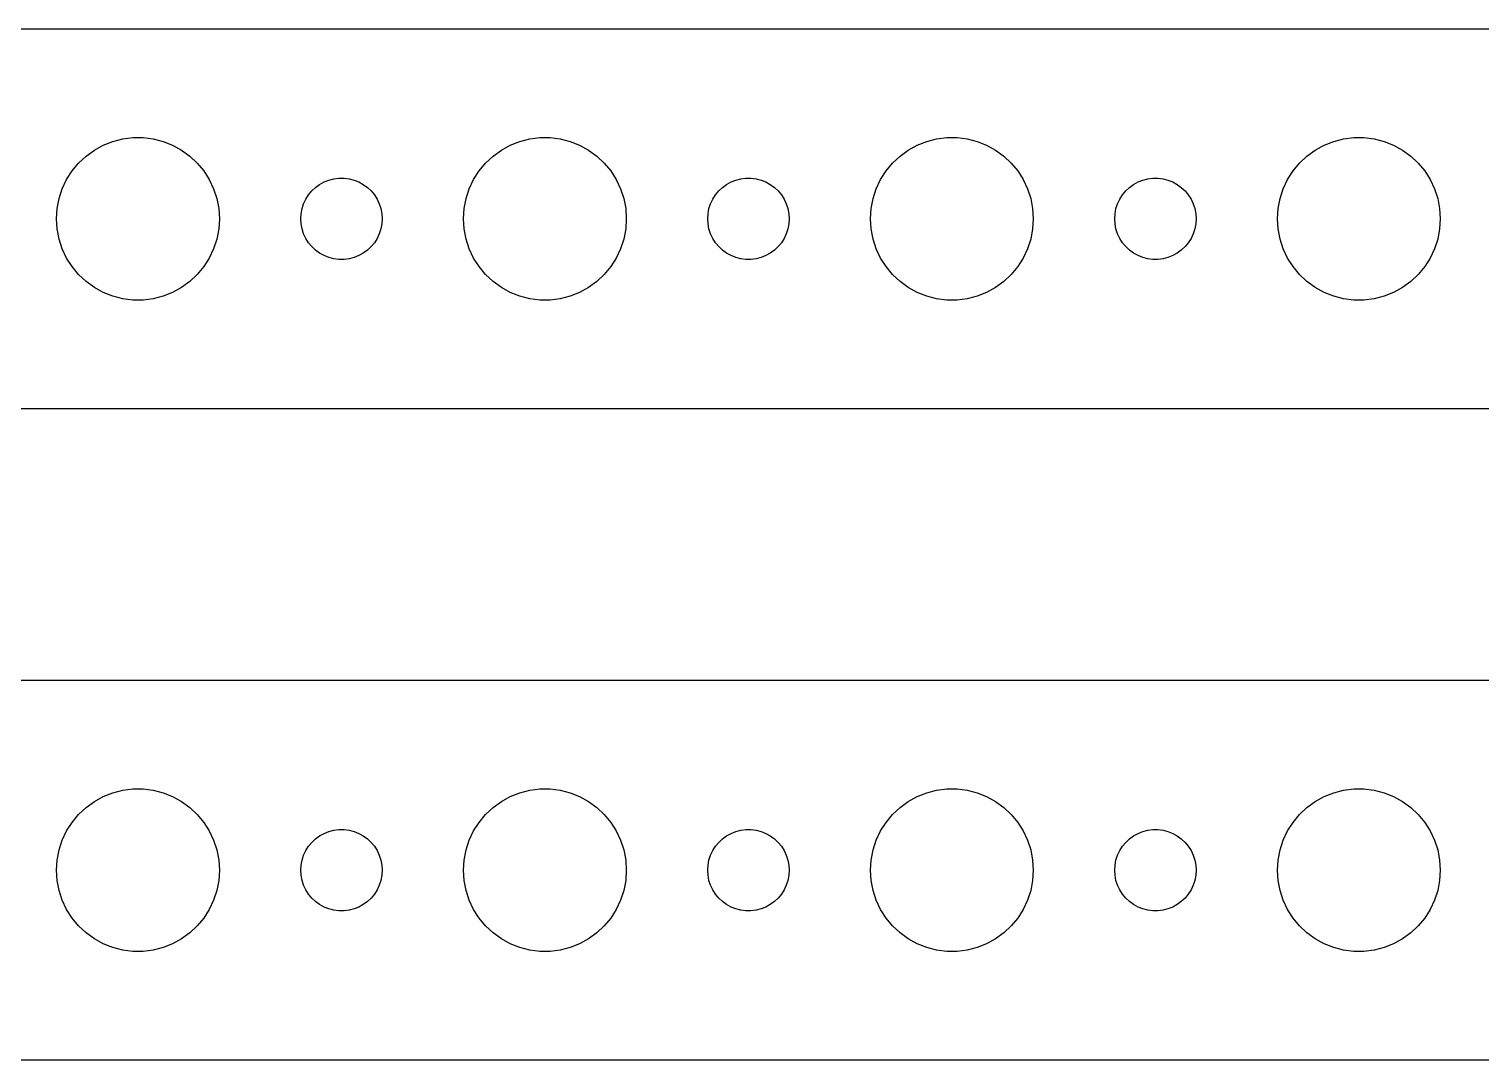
# Model space of a CAD drawing. Header units: metres. Extents: x -202 to 202, y 17 to 55.
# Drawn here: x -154 to -100.5, y 17 to 55 of the extents above; entities that cross this region are included whole.
import ezdxf

# ---------------------------------------------------------------- set-up
doc = ezdxf.new("R2010")
doc.units = ezdxf.units.M

msp = doc.modelspace()

# ---------------------------------------------------------------- linework, layer by layer
for p, q in [((197.314, 54.9901), (-197.314, 54.9901)), ((-151.277, 50.7145), (-150.927, 50.8532)), ((-150.927, 50.8532), (-150.562, 50.9469)), ((-150.562, 50.9469), (-150.188, 50.9941)), ((-150.188, 50.9941), (-149.812, 50.9941)), ((-149.812, 50.9941), (-149.438, 50.9469)), ((-149.438, 50.9469), (-149.073, 50.8532)), ((-149.073, 50.8532), (-148.723, 50.7145)), ((-136.277, 50.7145), (-135.927, 50.8532)), ((-135.927, 50.8532), (-135.562, 50.9469)), ((-135.562, 50.9469), (-135.188, 50.9941)), ((-135.188, 50.9941), (-134.812, 50.9941)), ((-134.812, 50.9941), (-134.438, 50.9469)), ((-134.438, 50.9469), (-134.073, 50.8532)), ((-134.073, 50.8532), (-133.723, 50.7145)), ((-121.277, 50.7145), (-120.927, 50.8532)), ((-120.927, 50.8532), (-120.562, 50.9469)), ((-120.562, 50.9469), (-120.188, 50.9941)), ((-120.188, 50.9941), (-119.812, 50.9941)), ((-119.812, 50.9941), (-119.438, 50.9469)), ((-119.438, 50.9469), (-119.073, 50.8532)), ((-119.073, 50.8532), (-118.723, 50.7145)), ((-106.277, 50.7145), (-105.927, 50.8532)), ((-105.927, 50.8532), (-105.562, 50.9469)), ((-105.562, 50.9469), (-105.188, 50.9941)), ((-105.188, 50.9941), (-104.812, 50.9941)), ((-104.812, 50.9941), (-104.438, 50.9469)), ((-104.438, 50.9469), (-104.073, 50.8532)), ((-104.073, 50.8532), (-103.723, 50.7145)), ((-152.187, 50.0536), (-151.912, 50.3115)), ((-151.912, 50.3115), (-151.607, 50.533)), ((-151.607, 50.533), (-151.277, 50.7145)), ((-148.723, 50.7145), (-148.393, 50.533)), ((-148.393, 50.533), (-148.088, 50.3115)), ((-148.088, 50.3115), (-147.813, 50.0536)), ((-137.187, 50.0536), (-136.912, 50.3115)), ((-136.912, 50.3115), (-136.607, 50.533)), ((-136.607, 50.533), (-136.277, 50.7145)), ((-133.723, 50.7145), (-133.393, 50.533)), ((-133.393, 50.533), (-133.088, 50.3115)), ((-133.088, 50.3115), (-132.813, 50.0536)), ((-122.187, 50.0536), (-121.912, 50.3115)), ((-121.912, 50.3115), (-121.607, 50.533)), ((-121.607, 50.533), (-121.277, 50.7145)), ((-118.723, 50.7145), (-118.393, 50.533)), ((-118.393, 50.533), (-118.088, 50.3115)), ((-118.088, 50.3115), (-117.813, 50.0536)), ((-107.187, 50.0536), (-106.912, 50.3115)), ((-106.912, 50.3115), (-106.607, 50.533)), ((-106.607, 50.533), (-106.277, 50.7145)), ((-103.723, 50.7145), (-103.393, 50.533)), ((-103.393, 50.533), (-103.088, 50.3115)), ((-103.088, 50.3115), (-102.813, 50.0536)), ((-152.427, 49.7634), (-152.187, 50.0536)), ((-147.813, 50.0536), (-147.573, 49.7634)), ((-137.427, 49.7634), (-137.187, 50.0536)), ((-132.813, 50.0536), (-132.573, 49.7634)), ((-122.427, 49.7634), (-122.187, 50.0536)), ((-117.813, 50.0536), (-117.573, 49.7634)), ((-107.427, 49.7634), (-107.187, 50.0536)), ((-102.813, 50.0536), (-102.573, 49.7634)), ((-152.789, 49.1044), (-152.629, 49.4453)), ((-152.629, 49.4453), (-152.427, 49.7634)), ((-147.573, 49.7634), (-147.371, 49.4453)), ((-147.371, 49.4453), (-147.211, 49.1044)), ((-143.456, 49.1558), (-143.304, 49.2665)), ((-143.304, 49.2665), (-143.139, 49.3572)), ((-143.139, 49.3572), (-142.964, 49.4266)), ((-142.964, 49.4266), (-142.781, 49.4734)), ((-142.781, 49.4734), (-142.594, 49.497)), ((-142.594, 49.497), (-142.406, 49.497)), ((-142.406, 49.497), (-142.219, 49.4734)), ((-142.219, 49.4734), (-142.036, 49.4266)), ((-142.036, 49.4266), (-141.861, 49.3572)), ((-141.861, 49.3572), (-141.696, 49.2665)), ((-141.696, 49.2665), (-141.544, 49.1558)), ((-137.789, 49.1044), (-137.629, 49.4453)), ((-137.629, 49.4453), (-137.427, 49.7634)), ((-132.573, 49.7634), (-132.371, 49.4453)), ((-132.371, 49.4453), (-132.211, 49.1044)), ((-128.456, 49.1558), (-128.304, 49.2665)), ((-128.304, 49.2665), (-128.139, 49.3572)), ((-128.139, 49.3572), (-127.964, 49.4266)), ((-127.964, 49.4266), (-127.781, 49.4734)), ((-127.781, 49.4734), (-127.594, 49.497)), ((-127.594, 49.497), (-127.406, 49.497)), ((-127.406, 49.497), (-127.219, 49.4734)), ((-127.219, 49.4734), (-127.036, 49.4266)), ((-127.036, 49.4266), (-126.861, 49.3572)), ((-126.861, 49.3572), (-126.696, 49.2665)), ((-126.696, 49.2665), (-126.544, 49.1558)), ((-122.789, 49.1044), (-122.629, 49.4453)), ((-122.629, 49.4453), (-122.427, 49.7634)), ((-117.573, 49.7634), (-117.371, 49.4453)), ((-117.371, 49.4453), (-117.211, 49.1044)), ((-113.456, 49.1558), (-113.304, 49.2665)), ((-113.304, 49.2665), (-113.139, 49.3572)), ((-113.139, 49.3572), (-112.964, 49.4266)), ((-112.964, 49.4266), (-112.781, 49.4734)), ((-112.781, 49.4734), (-112.594, 49.497)), ((-112.594, 49.497), (-112.406, 49.497)), ((-112.406, 49.497), (-112.219, 49.4734)), ((-112.219, 49.4734), (-112.036, 49.4266)), ((-112.036, 49.4266), (-111.861, 49.3572)), ((-111.861, 49.3572), (-111.696, 49.2665)), ((-111.696, 49.2665), (-111.544, 49.1558)), ((-107.789, 49.1044), (-107.629, 49.4453)), ((-107.629, 49.4453), (-107.427, 49.7634)), ((-102.573, 49.7634), (-102.371, 49.4453)), ((-102.371, 49.4453), (-102.211, 49.1044)), ((-152.976, 48.376), (-152.906, 48.7461)), ((-152.906, 48.7461), (-152.789, 49.1044)), ((-147.211, 49.1044), (-147.094, 48.7461)), ((-147.094, 48.7461), (-147.024, 48.376)), ((-143.895, 48.5522), (-143.814, 48.7226)), ((-143.814, 48.7226), (-143.714, 48.8817)), ((-143.714, 48.8817), (-143.593, 49.0268)), ((-143.593, 49.0268), (-143.456, 49.1558)), ((-141.544, 49.1558), (-141.407, 49.0268)), ((-141.407, 49.0268), (-141.286, 48.8817)), ((-141.286, 48.8817), (-141.186, 48.7226)), ((-141.186, 48.7226), (-141.105, 48.5522)), ((-137.976, 48.376), (-137.906, 48.7461)), ((-137.906, 48.7461), (-137.789, 49.1044)), ((-132.211, 49.1044), (-132.094, 48.7461)), ((-132.094, 48.7461), (-132.024, 48.376)), ((-128.895, 48.5522), (-128.814, 48.7226)), ((-128.814, 48.7226), (-128.714, 48.8817)), ((-128.714, 48.8817), (-128.593, 49.0268)), ((-128.593, 49.0268), (-128.456, 49.1558)), ((-126.544, 49.1558), (-126.407, 49.0268)), ((-126.407, 49.0268), (-126.286, 48.8817)), ((-126.286, 48.8817), (-126.186, 48.7226)), ((-126.186, 48.7226), (-126.105, 48.5522)), ((-122.976, 48.376), (-122.906, 48.7461)), ((-122.906, 48.7461), (-122.789, 49.1044)), ((-117.211, 49.1044), (-117.094, 48.7461)), ((-117.094, 48.7461), (-117.024, 48.376)), ((-113.895, 48.5522), (-113.814, 48.7226)), ((-113.814, 48.7226), (-113.714, 48.8817)), ((-113.714, 48.8817), (-113.593, 49.0268)), ((-113.593, 49.0268), (-113.456, 49.1558)), ((-111.544, 49.1558), (-111.407, 49.0268)), ((-111.407, 49.0268), (-111.286, 48.8817)), ((-111.286, 48.8817), (-111.186, 48.7226)), ((-111.186, 48.7226), (-111.105, 48.5522)), ((-107.976, 48.376), (-107.906, 48.7461)), ((-107.906, 48.7461), (-107.789, 49.1044)), ((-102.211, 49.1044), (-102.094, 48.7461)), ((-102.094, 48.7461), (-102.024, 48.376)), ((-153, 48), (-152.976, 48.376)), ((-147.024, 48.376), (-147, 48)), ((-144, 48), (-143.988, 48.188)), ((-143.988, 48.188), (-143.953, 48.373)), ((-143.953, 48.373), (-143.895, 48.5522)), ((-141.105, 48.5522), (-141.047, 48.373)), ((-141.047, 48.373), (-141.012, 48.188)), ((-141.012, 48.188), (-141, 48)), ((-138, 48), (-137.976, 48.376)), ((-132.024, 48.376), (-132, 48)), ((-129, 48), (-128.988, 48.188)), ((-128.988, 48.188), (-128.953, 48.373)), ((-128.953, 48.373), (-128.895, 48.5522)), ((-126.105, 48.5522), (-126.047, 48.373)), ((-126.047, 48.373), (-126.012, 48.188)), ((-126.012, 48.188), (-126, 48)), ((-123, 48), (-122.976, 48.376)), ((-117.024, 48.376), (-117, 48)), ((-114, 48), (-113.988, 48.188)), ((-113.988, 48.188), (-113.953, 48.373)), ((-113.953, 48.373), (-113.895, 48.5522)), ((-111.105, 48.5522), (-111.047, 48.373)), ((-111.047, 48.373), (-111.012, 48.188)), ((-111.012, 48.188), (-111, 48)), ((-108, 48), (-107.976, 48.376)), ((-102.024, 48.376), (-102, 48)), ((-152.976, 47.624), (-153, 48)), ((-147, 48), (-147.024, 47.624)), ((-143.988, 47.812), (-144, 48)), ((-143.953, 47.627), (-143.988, 47.812)), ((-141.012, 47.812), (-141.047, 47.627)), ((-141, 48), (-141.012, 47.812)), ((-137.976, 47.624), (-138, 48)), ((-132, 48), (-132.024, 47.624)), ((-128.988, 47.812), (-129, 48)), ((-128.953, 47.627), (-128.988, 47.812)), ((-126.012, 47.812), (-126.047, 47.627)), ((-126, 48), (-126.012, 47.812)), ((-122.976, 47.624), (-123, 48)), ((-117, 48), (-117.024, 47.624)), ((-113.988, 47.812), (-114, 48)), ((-113.953, 47.627), (-113.988, 47.812)), ((-111.012, 47.812), (-111.047, 47.627)), ((-111, 48), (-111.012, 47.812)), ((-107.976, 47.624), (-108, 48)), ((-102, 48), (-102.024, 47.624)), ((-152.906, 47.2539), (-152.976, 47.624)), ((-152.789, 46.8956), (-152.906, 47.2539)), ((-147.094, 47.2539), (-147.211, 46.8956)), ((-147.024, 47.624), (-147.094, 47.2539)), ((-143.895, 47.4478), (-143.953, 47.627)), ((-143.814, 47.2774), (-143.895, 47.4478)), ((-143.714, 47.1183), (-143.814, 47.2774)), ((-143.593, 46.9732), (-143.714, 47.1183)), ((-141.286, 47.1183), (-141.407, 46.9732)), ((-141.186, 47.2774), (-141.286, 47.1183)), ((-141.105, 47.4478), (-141.186, 47.2774)), ((-141.047, 47.627), (-141.105, 47.4478)), ((-137.906, 47.2539), (-137.976, 47.624)), ((-137.789, 46.8956), (-137.906, 47.2539)), ((-132.094, 47.2539), (-132.211, 46.8956)), ((-132.024, 47.624), (-132.094, 47.2539)), ((-128.895, 47.4478), (-128.953, 47.627)), ((-128.814, 47.2774), (-128.895, 47.4478)), ((-128.714, 47.1183), (-128.814, 47.2774)), ((-128.593, 46.9732), (-128.714, 47.1183)), ((-126.286, 47.1183), (-126.407, 46.9732)), ((-126.186, 47.2774), (-126.286, 47.1183)), ((-126.105, 47.4478), (-126.186, 47.2774)), ((-126.047, 47.627), (-126.105, 47.4478)), ((-122.906, 47.2539), (-122.976, 47.624)), ((-122.789, 46.8956), (-122.906, 47.2539)), ((-117.094, 47.2539), (-117.211, 46.8956)), ((-117.024, 47.624), (-117.094, 47.2539)), ((-113.895, 47.4478), (-113.953, 47.627)), ((-113.814, 47.2774), (-113.895, 47.4478)), ((-113.714, 47.1183), (-113.814, 47.2774)), ((-113.593, 46.9732), (-113.714, 47.1183)), ((-111.286, 47.1183), (-111.407, 46.9732)), ((-111.186, 47.2774), (-111.286, 47.1183)), ((-111.105, 47.4478), (-111.186, 47.2774)), ((-111.047, 47.627), (-111.105, 47.4478)), ((-107.906, 47.2539), (-107.976, 47.624)), ((-107.789, 46.8956), (-107.906, 47.2539)), ((-102.094, 47.2539), (-102.211, 46.8956)), ((-102.024, 47.624), (-102.094, 47.2539)), ((-152.629, 46.5547), (-152.789, 46.8956)), ((-147.211, 46.8956), (-147.371, 46.5547)), ((-143.456, 46.8442), (-143.593, 46.9732)), ((-143.304, 46.7335), (-143.456, 46.8442)), ((-143.139, 46.6428), (-143.304, 46.7335)), ((-142.964, 46.5734), (-143.139, 46.6428)), ((-142.781, 46.5266), (-142.964, 46.5734)), ((-142.036, 46.5734), (-142.219, 46.5266)), ((-141.861, 46.6428), (-142.036, 46.5734)), ((-141.696, 46.7335), (-141.861, 46.6428)), ((-141.544, 46.8442), (-141.696, 46.7335)), ((-141.407, 46.9732), (-141.544, 46.8442)), ((-137.629, 46.5547), (-137.789, 46.8956)), ((-132.211, 46.8956), (-132.371, 46.5547)), ((-128.456, 46.8442), (-128.593, 46.9732)), ((-128.304, 46.7335), (-128.456, 46.8442)), ((-128.139, 46.6428), (-128.304, 46.7335)), ((-127.964, 46.5734), (-128.139, 46.6428)), ((-127.781, 46.5266), (-127.964, 46.5734)), ((-127.036, 46.5734), (-127.219, 46.5266)), ((-126.861, 46.6428), (-127.036, 46.5734)), ((-126.696, 46.7335), (-126.861, 46.6428)), ((-126.544, 46.8442), (-126.696, 46.7335)), ((-126.407, 46.9732), (-126.544, 46.8442)), ((-122.629, 46.5547), (-122.789, 46.8956)), ((-117.211, 46.8956), (-117.371, 46.5547)), ((-113.456, 46.8442), (-113.593, 46.9732)), ((-113.304, 46.7335), (-113.456, 46.8442)), ((-113.139, 46.6428), (-113.304, 46.7335)), ((-112.964, 46.5734), (-113.139, 46.6428)), ((-112.781, 46.5266), (-112.964, 46.5734)), ((-112.036, 46.5734), (-112.219, 46.5266)), ((-111.861, 46.6428), (-112.036, 46.5734)), ((-111.696, 46.7335), (-111.861, 46.6428)), ((-111.544, 46.8442), (-111.696, 46.7335)), ((-111.407, 46.9732), (-111.544, 46.8442)), ((-107.629, 46.5547), (-107.789, 46.8956)), ((-102.211, 46.8956), (-102.371, 46.5547)), ((-152.427, 46.2366), (-152.629, 46.5547)), ((-152.187, 45.9464), (-152.427, 46.2366)), ((-147.573, 46.2366), (-147.813, 45.9464)), ((-147.371, 46.5547), (-147.573, 46.2366)), ((-142.594, 46.503), (-142.781, 46.5266)), ((-142.406, 46.503), (-142.594, 46.503)), ((-142.219, 46.5266), (-142.406, 46.503)), ((-137.427, 46.2366), (-137.629, 46.5547)), ((-137.187, 45.9464), (-137.427, 46.2366)), ((-132.573, 46.2366), (-132.813, 45.9464)), ((-132.371, 46.5547), (-132.573, 46.2366)), ((-127.594, 46.503), (-127.781, 46.5266)), ((-127.406, 46.503), (-127.594, 46.503)), ((-127.219, 46.5266), (-127.406, 46.503)), ((-122.427, 46.2366), (-122.629, 46.5547)), ((-122.187, 45.9464), (-122.427, 46.2366)), ((-117.573, 46.2366), (-117.813, 45.9464)), ((-117.371, 46.5547), (-117.573, 46.2366)), ((-112.594, 46.503), (-112.781, 46.5266)), ((-112.406, 46.503), (-112.594, 46.503)), ((-112.219, 46.5266), (-112.406, 46.503)), ((-107.427, 46.2366), (-107.629, 46.5547)), ((-107.187, 45.9464), (-107.427, 46.2366)), ((-102.573, 46.2366), (-102.813, 45.9464)), ((-102.371, 46.5547), (-102.573, 46.2366)), ((-151.912, 45.6885), (-152.187, 45.9464)), ((-151.607, 45.467), (-151.912, 45.6885)), ((-148.088, 45.6885), (-148.393, 45.467)), ((-147.813, 45.9464), (-148.088, 45.6885)), ((-136.912, 45.6885), (-137.187, 45.9464)), ((-136.607, 45.467), (-136.912, 45.6885)), ((-133.088, 45.6885), (-133.393, 45.467)), ((-132.813, 45.9464), (-133.088, 45.6885)), ((-121.912, 45.6885), (-122.187, 45.9464)), ((-121.607, 45.467), (-121.912, 45.6885)), ((-118.088, 45.6885), (-118.393, 45.467)), ((-117.813, 45.9464), (-118.088, 45.6885)), ((-106.912, 45.6885), (-107.187, 45.9464)), ((-106.607, 45.467), (-106.912, 45.6885)), ((-103.088, 45.6885), (-103.393, 45.467)), ((-102.813, 45.9464), (-103.088, 45.6885)), ((-151.277, 45.2855), (-151.607, 45.467)), ((-150.927, 45.1468), (-151.277, 45.2855)), ((-150.562, 45.0531), (-150.927, 45.1468)), ((-150.188, 45.0059), (-150.562, 45.0531)), ((-149.812, 45.0059), (-150.188, 45.0059)), ((-149.438, 45.0531), (-149.812, 45.0059)), ((-149.073, 45.1468), (-149.438, 45.0531)), ((-148.723, 45.2855), (-149.073, 45.1468)), ((-148.393, 45.467), (-148.723, 45.2855)), ((-136.277, 45.2855), (-136.607, 45.467)), ((-135.927, 45.1468), (-136.277, 45.2855)), ((-135.562, 45.0531), (-135.927, 45.1468)), ((-135.188, 45.0059), (-135.562, 45.0531)), ((-134.812, 45.0059), (-135.188, 45.0059)), ((-134.438, 45.0531), (-134.812, 45.0059)), ((-134.073, 45.1468), (-134.438, 45.0531)), ((-133.723, 45.2855), (-134.073, 45.1468)), ((-133.393, 45.467), (-133.723, 45.2855)), ((-121.277, 45.2855), (-121.607, 45.467)), ((-120.927, 45.1468), (-121.277, 45.2855)), ((-120.562, 45.0531), (-120.927, 45.1468)), ((-120.188, 45.0059), (-120.562, 45.0531)), ((-119.812, 45.0059), (-120.188, 45.0059)), ((-119.438, 45.0531), (-119.812, 45.0059)), ((-119.073, 45.1468), (-119.438, 45.0531)), ((-118.723, 45.2855), (-119.073, 45.1468)), ((-118.393, 45.467), (-118.723, 45.2855)), ((-106.277, 45.2855), (-106.607, 45.467)), ((-105.927, 45.1468), (-106.277, 45.2855)), ((-105.562, 45.0531), (-105.927, 45.1468)), ((-105.188, 45.0059), (-105.562, 45.0531)), ((-104.812, 45.0059), (-105.188, 45.0059)), ((-104.438, 45.0531), (-104.812, 45.0059)), ((-104.073, 45.1468), (-104.438, 45.0531)), ((-103.723, 45.2855), (-104.073, 45.1468)), ((-103.393, 45.467), (-103.723, 45.2855)), ((-197.314, 41.0099), (197.314, 41.0099)), ((197.314, 30.9901), (-197.314, 30.9901)), ((-151.277, 26.7145), (-150.927, 26.8532)), ((-150.927, 26.8532), (-150.562, 26.9469)), ((-150.562, 26.9469), (-150.188, 26.9941)), ((-150.188, 26.9941), (-149.812, 26.9941)), ((-149.812, 26.9941), (-149.438, 26.9469)), ((-149.438, 26.9469), (-149.073, 26.8532)), ((-149.073, 26.8532), (-148.723, 26.7145)), ((-136.277, 26.7145), (-135.927, 26.8532)), ((-135.927, 26.8532), (-135.562, 26.9469)), ((-135.562, 26.9469), (-135.188, 26.9941)), ((-135.188, 26.9941), (-134.812, 26.9941)), ((-134.812, 26.9941), (-134.438, 26.9469)), ((-134.438, 26.9469), (-134.073, 26.8532)), ((-134.073, 26.8532), (-133.723, 26.7145)), ((-121.277, 26.7145), (-120.927, 26.8532)), ((-120.927, 26.8532), (-120.562, 26.9469)), ((-120.562, 26.9469), (-120.188, 26.9941)), ((-120.188, 26.9941), (-119.812, 26.9941)), ((-119.812, 26.9941), (-119.438, 26.9469)), ((-119.438, 26.9469), (-119.073, 26.8532)), ((-119.073, 26.8532), (-118.723, 26.7145)), ((-106.277, 26.7145), (-105.927, 26.8532)), ((-105.927, 26.8532), (-105.562, 26.9469)), ((-105.562, 26.9469), (-105.188, 26.9941)), ((-105.188, 26.9941), (-104.812, 26.9941)), ((-104.812, 26.9941), (-104.438, 26.9469)), ((-104.438, 26.9469), (-104.073, 26.8532)), ((-104.073, 26.8532), (-103.723, 26.7145)), ((-152.187, 26.0536), (-151.912, 26.3115)), ((-151.912, 26.3115), (-151.607, 26.533)), ((-151.607, 26.533), (-151.277, 26.7145)), ((-148.723, 26.7145), (-148.393, 26.533)), ((-148.393, 26.533), (-148.088, 26.3115)), ((-148.088, 26.3115), (-147.813, 26.0536)), ((-137.187, 26.0536), (-136.912, 26.3115)), ((-136.912, 26.3115), (-136.607, 26.533)), ((-136.607, 26.533), (-136.277, 26.7145)), ((-133.723, 26.7145), (-133.393, 26.533)), ((-133.393, 26.533), (-133.088, 26.3115)), ((-133.088, 26.3115), (-132.813, 26.0536)), ((-122.187, 26.0536), (-121.912, 26.3115)), ((-121.912, 26.3115), (-121.607, 26.533)), ((-121.607, 26.533), (-121.277, 26.7145)), ((-118.723, 26.7145), (-118.393, 26.533)), ((-118.393, 26.533), (-118.088, 26.3115)), ((-118.088, 26.3115), (-117.813, 26.0536)), ((-107.187, 26.0536), (-106.912, 26.3115)), ((-106.912, 26.3115), (-106.607, 26.533)), ((-106.607, 26.533), (-106.277, 26.7145)), ((-103.723, 26.7145), (-103.393, 26.533)), ((-103.393, 26.533), (-103.088, 26.3115)), ((-103.088, 26.3115), (-102.813, 26.0536)), ((-152.629, 25.4453), (-152.427, 25.7634)), ((-152.427, 25.7634), (-152.187, 26.0536)), ((-147.813, 26.0536), (-147.573, 25.7634)), ((-147.573, 25.7634), (-147.371, 25.4453)), ((-137.629, 25.4453), (-137.427, 25.7634)), ((-137.427, 25.7634), (-137.187, 26.0536)), ((-132.813, 26.0536), (-132.573, 25.7634)), ((-132.573, 25.7634), (-132.371, 25.4453)), ((-122.629, 25.4453), (-122.427, 25.7634)), ((-122.427, 25.7634), (-122.187, 26.0536)), ((-117.813, 26.0536), (-117.573, 25.7634)), ((-117.573, 25.7634), (-117.371, 25.4453)), ((-107.629, 25.4453), (-107.427, 25.7634)), ((-107.427, 25.7634), (-107.187, 26.0536)), ((-102.813, 26.0536), (-102.573, 25.7634)), ((-102.573, 25.7634), (-102.371, 25.4453)), ((-152.789, 25.1044), (-152.629, 25.4453)), ((-147.371, 25.4453), (-147.211, 25.1044)), ((-143.593, 25.0268), (-143.456, 25.1558)), ((-143.456, 25.1558), (-143.304, 25.2665)), ((-143.304, 25.2665), (-143.139, 25.3572)), ((-143.139, 25.3572), (-142.964, 25.4266)), ((-142.964, 25.4266), (-142.781, 25.4734)), ((-142.781, 25.4734), (-142.594, 25.497)), ((-142.594, 25.497), (-142.406, 25.497)), ((-142.406, 25.497), (-142.219, 25.4734)), ((-142.219, 25.4734), (-142.036, 25.4266)), ((-142.036, 25.4266), (-141.861, 25.3572)), ((-141.861, 25.3572), (-141.696, 25.2665)), ((-141.696, 25.2665), (-141.544, 25.1558)), ((-141.544, 25.1558), (-141.407, 25.0268)), ((-137.789, 25.1044), (-137.629, 25.4453)), ((-132.371, 25.4453), (-132.211, 25.1044)), ((-128.593, 25.0268), (-128.456, 25.1558)), ((-128.456, 25.1558), (-128.304, 25.2665)), ((-128.304, 25.2665), (-128.139, 25.3572)), ((-128.139, 25.3572), (-127.964, 25.4266)), ((-127.964, 25.4266), (-127.781, 25.4734)), ((-127.781, 25.4734), (-127.594, 25.497)), ((-127.594, 25.497), (-127.406, 25.497)), ((-127.406, 25.497), (-127.219, 25.4734)), ((-127.219, 25.4734), (-127.036, 25.4266)), ((-127.036, 25.4266), (-126.861, 25.3572)), ((-126.861, 25.3572), (-126.696, 25.2665)), ((-126.696, 25.2665), (-126.544, 25.1558)), ((-126.544, 25.1558), (-126.407, 25.0268)), ((-122.789, 25.1044), (-122.629, 25.4453)), ((-117.371, 25.4453), (-117.211, 25.1044)), ((-113.593, 25.0268), (-113.456, 25.1558)), ((-113.456, 25.1558), (-113.304, 25.2665)), ((-113.304, 25.2665), (-113.139, 25.3572)), ((-113.139, 25.3572), (-112.964, 25.4266)), ((-112.964, 25.4266), (-112.781, 25.4734)), ((-112.781, 25.4734), (-112.594, 25.497)), ((-112.594, 25.497), (-112.406, 25.497)), ((-112.406, 25.497), (-112.219, 25.4734)), ((-112.219, 25.4734), (-112.036, 25.4266)), ((-112.036, 25.4266), (-111.861, 25.3572)), ((-111.861, 25.3572), (-111.696, 25.2665)), ((-111.696, 25.2665), (-111.544, 25.1558)), ((-111.544, 25.1558), (-111.407, 25.0268)), ((-107.789, 25.1044), (-107.629, 25.4453)), ((-102.371, 25.4453), (-102.211, 25.1044)), ((-152.976, 24.376), (-152.906, 24.7461)), ((-152.906, 24.7461), (-152.789, 25.1044)), ((-147.211, 25.1044), (-147.094, 24.7461)), ((-147.094, 24.7461), (-147.024, 24.376)), ((-143.895, 24.5522), (-143.814, 24.7226)), ((-143.814, 24.7226), (-143.714, 24.8817)), ((-143.714, 24.8817), (-143.593, 25.0268)), ((-141.407, 25.0268), (-141.286, 24.8817)), ((-141.286, 24.8817), (-141.186, 24.7226)), ((-141.186, 24.7226), (-141.105, 24.5522)), ((-137.976, 24.376), (-137.906, 24.7461)), ((-137.906, 24.7461), (-137.789, 25.1044)), ((-132.211, 25.1044), (-132.094, 24.7461)), ((-132.094, 24.7461), (-132.024, 24.376)), ((-128.895, 24.5522), (-128.814, 24.7226)), ((-128.814, 24.7226), (-128.714, 24.8817)), ((-128.714, 24.8817), (-128.593, 25.0268)), ((-126.407, 25.0268), (-126.286, 24.8817)), ((-126.286, 24.8817), (-126.186, 24.7226)), ((-126.186, 24.7226), (-126.105, 24.5522)), ((-122.976, 24.376), (-122.906, 24.7461)), ((-122.906, 24.7461), (-122.789, 25.1044)), ((-117.211, 25.1044), (-117.094, 24.7461)), ((-117.094, 24.7461), (-117.024, 24.376)), ((-113.895, 24.5522), (-113.814, 24.7226)), ((-113.814, 24.7226), (-113.714, 24.8817)), ((-113.714, 24.8817), (-113.593, 25.0268)), ((-111.407, 25.0268), (-111.286, 24.8817)), ((-111.286, 24.8817), (-111.186, 24.7226)), ((-111.186, 24.7226), (-111.105, 24.5522)), ((-107.976, 24.376), (-107.906, 24.7461)), ((-107.906, 24.7461), (-107.789, 25.1044)), ((-102.211, 25.1044), (-102.094, 24.7461)), ((-102.094, 24.7461), (-102.024, 24.376)), ((-153, 24), (-152.976, 24.376)), ((-147.024, 24.376), (-147, 24)), ((-144, 24), (-143.988, 24.188)), ((-143.988, 24.188), (-143.953, 24.373)), ((-143.953, 24.373), (-143.895, 24.5522)), ((-141.105, 24.5522), (-141.047, 24.373)), ((-141.047, 24.373), (-141.012, 24.188)), ((-141.012, 24.188), (-141, 24)), ((-138, 24), (-137.976, 24.376)), ((-132.024, 24.376), (-132, 24)), ((-129, 24), (-128.988, 24.188)), ((-128.988, 24.188), (-128.953, 24.373)), ((-128.953, 24.373), (-128.895, 24.5522)), ((-126.105, 24.5522), (-126.047, 24.373)), ((-126.047, 24.373), (-126.012, 24.188)), ((-126.012, 24.188), (-126, 24)), ((-123, 24), (-122.976, 24.376)), ((-117.024, 24.376), (-117, 24)), ((-114, 24), (-113.988, 24.188)), ((-113.988, 24.188), (-113.953, 24.373)), ((-113.953, 24.373), (-113.895, 24.5522)), ((-111.105, 24.5522), (-111.047, 24.373)), ((-111.047, 24.373), (-111.012, 24.188)), ((-111.012, 24.188), (-111, 24)), ((-108, 24), (-107.976, 24.376)), ((-102.024, 24.376), (-102, 24)), ((-152.976, 23.624), (-153, 24)), ((-152.906, 23.2539), (-152.976, 23.624)), ((-147.024, 23.624), (-147.094, 23.2539)), ((-147, 24), (-147.024, 23.624)), ((-143.988, 23.812), (-144, 24)), ((-143.953, 23.627), (-143.988, 23.812)), ((-143.895, 23.4478), (-143.953, 23.627)), ((-141.047, 23.627), (-141.105, 23.4478)), ((-141.012, 23.812), (-141.047, 23.627)), ((-141, 24), (-141.012, 23.812)), ((-137.976, 23.624), (-138, 24)), ((-137.906, 23.2539), (-137.976, 23.624)), ((-132.024, 23.624), (-132.094, 23.2539)), ((-132, 24), (-132.024, 23.624)), ((-128.988, 23.812), (-129, 24)), ((-128.953, 23.627), (-128.988, 23.812)), ((-128.895, 23.4478), (-128.953, 23.627)), ((-126.047, 23.627), (-126.105, 23.4478)), ((-126.012, 23.812), (-126.047, 23.627)), ((-126, 24), (-126.012, 23.812)), ((-122.976, 23.624), (-123, 24)), ((-122.906, 23.2539), (-122.976, 23.624)), ((-117.024, 23.624), (-117.094, 23.2539)), ((-117, 24), (-117.024, 23.624)), ((-113.988, 23.812), (-114, 24)), ((-113.953, 23.627), (-113.988, 23.812)), ((-113.895, 23.4478), (-113.953, 23.627)), ((-111.047, 23.627), (-111.105, 23.4478)), ((-111.012, 23.812), (-111.047, 23.627)), ((-111, 24), (-111.012, 23.812)), ((-107.976, 23.624), (-108, 24)), ((-107.906, 23.2539), (-107.976, 23.624)), ((-102.024, 23.624), (-102.094, 23.2539)), ((-102, 24), (-102.024, 23.624)), ((-152.789, 22.8956), (-152.906, 23.2539)), ((-147.094, 23.2539), (-147.211, 22.8956)), ((-143.814, 23.2774), (-143.895, 23.4478)), ((-143.714, 23.1183), (-143.814, 23.2774)), ((-143.593, 22.9732), (-143.714, 23.1183)), ((-141.286, 23.1183), (-141.407, 22.9732)), ((-141.186, 23.2774), (-141.286, 23.1183)), ((-141.105, 23.4478), (-141.186, 23.2774)), ((-137.789, 22.8956), (-137.906, 23.2539)), ((-132.094, 23.2539), (-132.211, 22.8956)), ((-128.814, 23.2774), (-128.895, 23.4478)), ((-128.714, 23.1183), (-128.814, 23.2774)), ((-128.593, 22.9732), (-128.714, 23.1183)), ((-126.286, 23.1183), (-126.407, 22.9732)), ((-126.186, 23.2774), (-126.286, 23.1183)), ((-126.105, 23.4478), (-126.186, 23.2774)), ((-122.789, 22.8956), (-122.906, 23.2539)), ((-117.094, 23.2539), (-117.211, 22.8956)), ((-113.814, 23.2774), (-113.895, 23.4478)), ((-113.714, 23.1183), (-113.814, 23.2774)), ((-113.593, 22.9732), (-113.714, 23.1183)), ((-111.286, 23.1183), (-111.407, 22.9732)), ((-111.186, 23.2774), (-111.286, 23.1183)), ((-111.105, 23.4478), (-111.186, 23.2774)), ((-107.789, 22.8956), (-107.906, 23.2539)), ((-102.094, 23.2539), (-102.211, 22.8956)), ((-152.629, 22.5547), (-152.789, 22.8956)), ((-152.427, 22.2366), (-152.629, 22.5547)), ((-147.371, 22.5547), (-147.573, 22.2366)), ((-147.211, 22.8956), (-147.371, 22.5547)), ((-143.456, 22.8442), (-143.593, 22.9732)), ((-143.304, 22.7335), (-143.456, 22.8442)), ((-143.139, 22.6428), (-143.304, 22.7335)), ((-142.964, 22.5734), (-143.139, 22.6428)), ((-142.781, 22.5266), (-142.964, 22.5734)), ((-142.594, 22.503), (-142.781, 22.5266)), ((-142.406, 22.503), (-142.594, 22.503)), ((-142.219, 22.5266), (-142.406, 22.503)), ((-142.036, 22.5734), (-142.219, 22.5266)), ((-141.861, 22.6428), (-142.036, 22.5734)), ((-141.696, 22.7335), (-141.861, 22.6428)), ((-141.544, 22.8442), (-141.696, 22.7335)), ((-141.407, 22.9732), (-141.544, 22.8442)), ((-137.629, 22.5547), (-137.789, 22.8956)), ((-137.427, 22.2366), (-137.629, 22.5547)), ((-132.371, 22.5547), (-132.573, 22.2366)), ((-132.211, 22.8956), (-132.371, 22.5547)), ((-128.456, 22.8442), (-128.593, 22.9732)), ((-128.304, 22.7335), (-128.456, 22.8442)), ((-128.139, 22.6428), (-128.304, 22.7335)), ((-127.964, 22.5734), (-128.139, 22.6428)), ((-127.781, 22.5266), (-127.964, 22.5734)), ((-127.594, 22.503), (-127.781, 22.5266)), ((-127.406, 22.503), (-127.594, 22.503)), ((-127.219, 22.5266), (-127.406, 22.503)), ((-127.036, 22.5734), (-127.219, 22.5266)), ((-126.861, 22.6428), (-127.036, 22.5734)), ((-126.696, 22.7335), (-126.861, 22.6428)), ((-126.544, 22.8442), (-126.696, 22.7335)), ((-126.407, 22.9732), (-126.544, 22.8442)), ((-122.629, 22.5547), (-122.789, 22.8956)), ((-122.427, 22.2366), (-122.629, 22.5547)), ((-117.371, 22.5547), (-117.573, 22.2366)), ((-117.211, 22.8956), (-117.371, 22.5547)), ((-113.456, 22.8442), (-113.593, 22.9732)), ((-113.304, 22.7335), (-113.456, 22.8442)), ((-113.139, 22.6428), (-113.304, 22.7335)), ((-112.964, 22.5734), (-113.139, 22.6428)), ((-112.781, 22.5266), (-112.964, 22.5734)), ((-112.594, 22.503), (-112.781, 22.5266)), ((-112.406, 22.503), (-112.594, 22.503)), ((-112.219, 22.5266), (-112.406, 22.503)), ((-112.036, 22.5734), (-112.219, 22.5266)), ((-111.861, 22.6428), (-112.036, 22.5734)), ((-111.696, 22.7335), (-111.861, 22.6428)), ((-111.544, 22.8442), (-111.696, 22.7335)), ((-111.407, 22.9732), (-111.544, 22.8442)), ((-107.629, 22.5547), (-107.789, 22.8956)), ((-107.427, 22.2366), (-107.629, 22.5547)), ((-102.371, 22.5547), (-102.573, 22.2366)), ((-102.211, 22.8956), (-102.371, 22.5547)), ((-152.187, 21.9464), (-152.427, 22.2366)), ((-151.912, 21.6885), (-152.187, 21.9464)), ((-147.813, 21.9464), (-148.088, 21.6885)), ((-147.573, 22.2366), (-147.813, 21.9464)), ((-137.187, 21.9464), (-137.427, 22.2366)), ((-136.912, 21.6885), (-137.187, 21.9464)), ((-132.813, 21.9464), (-133.088, 21.6885)), ((-132.573, 22.2366), (-132.813, 21.9464)), ((-122.187, 21.9464), (-122.427, 22.2366)), ((-121.912, 21.6885), (-122.187, 21.9464)), ((-117.813, 21.9464), (-118.088, 21.6885)), ((-117.573, 22.2366), (-117.813, 21.9464)), ((-107.187, 21.9464), (-107.427, 22.2366)), ((-106.912, 21.6885), (-107.187, 21.9464)), ((-102.813, 21.9464), (-103.088, 21.6885)), ((-102.573, 22.2366), (-102.813, 21.9464)), ((-151.607, 21.467), (-151.912, 21.6885)), ((-151.277, 21.2855), (-151.607, 21.467)), ((-148.393, 21.467), (-148.723, 21.2855)), ((-148.088, 21.6885), (-148.393, 21.467)), ((-136.607, 21.467), (-136.912, 21.6885)), ((-136.277, 21.2855), (-136.607, 21.467)), ((-133.393, 21.467), (-133.723, 21.2855)), ((-133.088, 21.6885), (-133.393, 21.467)), ((-121.607, 21.467), (-121.912, 21.6885)), ((-121.277, 21.2855), (-121.607, 21.467)), ((-118.393, 21.467), (-118.723, 21.2855)), ((-118.088, 21.6885), (-118.393, 21.467)), ((-106.607, 21.467), (-106.912, 21.6885)), ((-106.277, 21.2855), (-106.607, 21.467)), ((-103.393, 21.467), (-103.723, 21.2855)), ((-103.088, 21.6885), (-103.393, 21.467)), ((-150.927, 21.1468), (-151.277, 21.2855)), ((-150.562, 21.0531), (-150.927, 21.1468)), ((-150.188, 21.0059), (-150.562, 21.0531)), ((-149.812, 21.0059), (-150.188, 21.0059)), ((-149.438, 21.0531), (-149.812, 21.0059)), ((-149.073, 21.1468), (-149.438, 21.0531)), ((-148.723, 21.2855), (-149.073, 21.1468)), ((-135.927, 21.1468), (-136.277, 21.2855)), ((-135.562, 21.0531), (-135.927, 21.1468)), ((-135.188, 21.0059), (-135.562, 21.0531)), ((-134.812, 21.0059), (-135.188, 21.0059)), ((-134.438, 21.0531), (-134.812, 21.0059)), ((-134.073, 21.1468), (-134.438, 21.0531)), ((-133.723, 21.2855), (-134.073, 21.1468)), ((-120.927, 21.1468), (-121.277, 21.2855)), ((-120.562, 21.0531), (-120.927, 21.1468)), ((-120.188, 21.0059), (-120.562, 21.0531)), ((-119.812, 21.0059), (-120.188, 21.0059)), ((-119.438, 21.0531), (-119.812, 21.0059)), ((-119.073, 21.1468), (-119.438, 21.0531)), ((-118.723, 21.2855), (-119.073, 21.1468)), ((-105.927, 21.1468), (-106.277, 21.2855)), ((-105.562, 21.0531), (-105.927, 21.1468)), ((-105.188, 21.0059), (-105.562, 21.0531)), ((-104.812, 21.0059), (-105.188, 21.0059)), ((-104.438, 21.0531), (-104.812, 21.0059)), ((-104.073, 21.1468), (-104.438, 21.0531)), ((-103.723, 21.2855), (-104.073, 21.1468)), ((-197.314, 17.0099), (197.314, 17.0099))]:
    msp.add_line(p, q)

doc.saveas('drawing.dxf')
